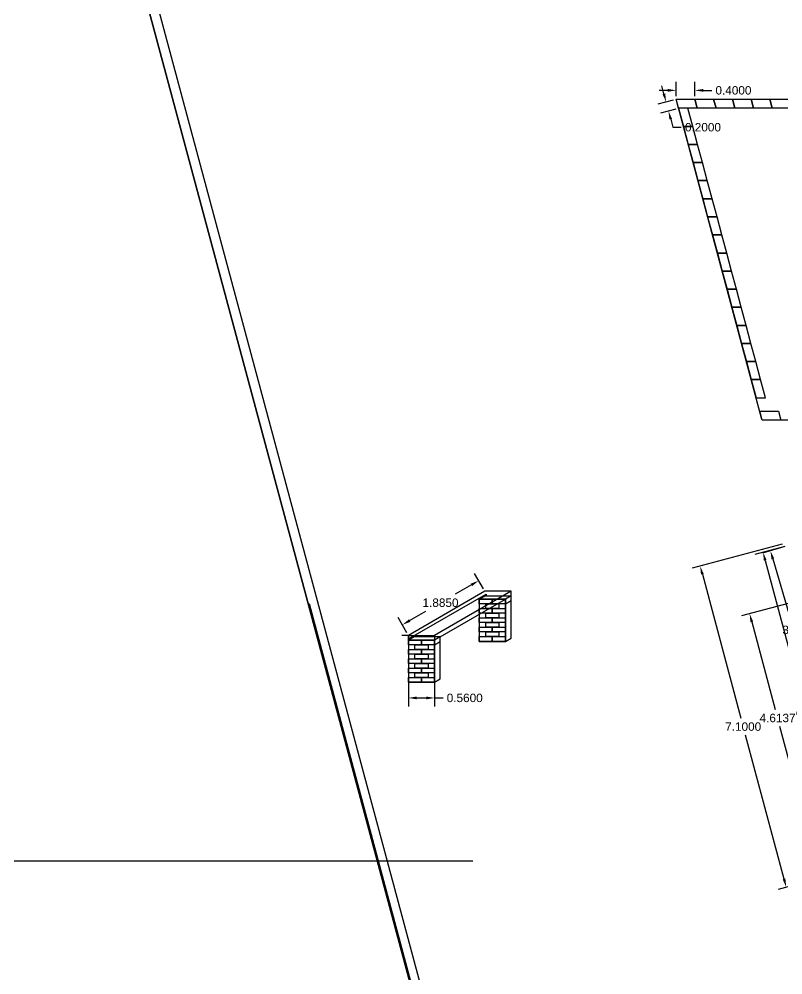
# Model space of a CAD drawing. Header units: millimetres. Extents: x 1263 to 3002, y 1308 to 2683.
# Drawn here: x 1422.57 to 1438.88, y 1377.44 to 1397.86 of the extents above; entities that cross this region are included whole.
import ezdxf
from ezdxf.lldxf.tags import DXFTag

# ---------------------------------------------------------------- set-up
doc = ezdxf.new("R2010")
doc.units = ezdxf.units.MM
doc.header["$PDMODE"] = 34
doc.linetypes.add('DASHDOT', pattern=[25.4, 12.7, -6.35, 0, -6.35])
doc.layers.add('1- muro de carga', color=5, linetype='Continuous')
doc.layers.add('ejes', color=140, linetype='DASHDOT')
doc.layers.add('muros', color=5, linetype='Continuous', lineweight=50)
doc.styles.get("Standard").update_dxf_attribs({"font": 'arial.ttf'})
tags = doc.linetypes.add('ARRAY BASE$0$CACHE', pattern=[0.24, 0.12, -0.12]).pattern_tags.tags
tags[6:7] = [DXFTag(74, 4), DXFTag(75, 0), DXFTag(340, '0'), DXFTag(46, 1.0), DXFTag(50, 0.0), DXFTag(44, 0.0), DXFTag(45, 0.0)]
tags[4:5] = [DXFTag(74, 4), DXFTag(75, 0), DXFTag(340, '0'), DXFTag(46, 1.0), DXFTag(50, 0.0), DXFTag(44, 0.0), DXFTag(45, 0.0)]
doc.dimstyles.get("Standard").update_dxf_attribs({"dimtxt": 0.18, "dimasz": 0.18, "dimexe": 0.18, "dimexo": 0.0625, "dimgap": 0.09, "dimtad": 0, "dimtih": 1, "dimtoh": 1, "dimdec": 4, "dimzin": 0, "dimdsep": 46, "dimtxsty": 'Standard', "dimcen": 0.09, "dimadec": 0, "dimazin": 0, "dimtfac": 1, "dimtdec": 4, "dimtofl": 0, "dimtmove": 0, "dimatfit": 3, "dimfxl": 1, "dimtolj": 1, "dimtzin": 0, "dimarcsym": 0})

# ---------------------------------------------------------------- blocks, each defined once
blk = doc.blocks.new('malla1x1')
at = {"color": 1, "linetype": 'Continuous', "ltscale": 0.01}
blk.add_lwpolyline([(80.173, 79.605), (0, 79.605), (0, 0), (101.556, 0)], close=True, dxfattribs=at)
blk = doc.blocks.new('planta conjunto')
at = {"layer": '1- muro de carga', "lineweight": 25}
blk.add_lwpolyline([(0, 0), (0, 80), (141.082, 80), (162.567, 0)], close=True, dxfattribs=at)
blk.add_lwpolyline([(6.09, 0.197), (0.197, 0.197), (0.197, 79.803), (140.923, 79.803), (162.306, 0.197), (7.291, 0.197)], dxfattribs=at)
at = {"layer": 'ejes'}
blk.add_line((-8.01, 24.984), (162.449, 24.984), dxfattribs=at)
blk.add_blockref('malla1x1', (60.75, 0.197))
blk = doc.blocks.new('*D180')
at = {"color": 0, "lineweight": -2, "transparency": 16777216}
for p, q in [((1438.925, 1386.591), (1438.284, 1386.42)), ((1438.504, 1386.292), (1439.315, 1383.267)), ((1440.223, 1379.878), (1439.412, 1382.903)), ((1440.737, 1379.83), (1440.096, 1379.658))]:
    blk.add_line(p, q, dxfattribs=at)
at = {"color": 0, "transparency": 16777216}
for points in [[(1438.533, 1386.3), (1438.475, 1386.284), (1438.458, 1386.466)], [(1440.252, 1379.886), (1440.194, 1379.871), (1440.269, 1379.705)]]:
    blk.add_solid(points, dxfattribs=at)
at = {"layer": 'Defpoints', "color": 0, "transparency": 16777216}
for p in [(1438.986, 1386.608), (1440.269, 1379.705), (1440.797, 1379.846)]:
    blk.add_point(p, dxfattribs=at)
at = {"color": 0, "transparency": 16777216, "insert": (1439.364, 1383.085), "char_height": 0.18, "attachment_point": 5}
blk.add_mtext('\\A1;7.00', dxfattribs=at)
blk = doc.blocks.new('*D181')
at = {"color": 0, "lineweight": -2, "transparency": 16777216}
for p, q in [((1438.926, 1386.59), (1438.442, 1386.447)), ((1438.666, 1386.325), (1439.061, 1384.99)), ((1439.563, 1383.29), (1439.168, 1384.626)), ((1439.925, 1383.209), (1439.441, 1383.066))]:
    blk.add_line(p, q, dxfattribs=at)
at = {"color": 0, "transparency": 16777216}
for points in [[(1438.695, 1386.334), (1438.637, 1386.317), (1438.615, 1386.498)], [(1439.592, 1383.298), (1439.534, 1383.281), (1439.614, 1383.117)]]:
    blk.add_solid(points, dxfattribs=at)
at = {"layer": 'Defpoints', "color": 0, "transparency": 16777216}
for p in [(1438.986, 1386.608), (1439.985, 1383.227), (1439.614, 1383.117)]:
    blk.add_point(p, dxfattribs=at)
at = {"color": 0, "transparency": 16777216, "insert": (1439.114, 1384.808), "char_height": 0.18, "attachment_point": 5}
blk.add_mtext('\\A1;3.53', dxfattribs=at)
blk = doc.blocks.new('*D185')
at = {"color": 0, "lineweight": -2, "transparency": 16777216}
for p, q in [((1438.862, 1386.64), (1436.941, 1386.125)), ((1437.161, 1385.997), (1437.985, 1382.924)), ((1438.906, 1379.487), (1438.082, 1382.56)), ((1440.7, 1379.782), (1438.778, 1379.267))]:
    blk.add_line(p, q, dxfattribs=at)
at = {"color": 0, "transparency": 16777216}
for points in [[(1437.19, 1386.005), (1437.132, 1385.99), (1437.115, 1386.171)], [(1438.935, 1379.495), (1438.877, 1379.479), (1438.952, 1379.313)]]:
    blk.add_solid(points, dxfattribs=at)
at = {"layer": 'Defpoints', "color": 0, "transparency": 16777216}
for p in [(1438.923, 1386.656), (1440.76, 1379.798), (1438.952, 1379.313)]:
    blk.add_point(p, dxfattribs=at)
at = {"color": 0, "transparency": 16777216, "insert": (1438.033, 1382.742), "char_height": 0.18, "attachment_point": 5}
blk.add_mtext('\\A1;7.1000', dxfattribs=at)
blk = doc.blocks.new('*D186')
at = {"color": 0, "lineweight": -2, "transparency": 16777216}
for p, q in [((1439.234, 1385.439), (1437.997, 1385.107)), ((1438.217, 1384.98), (1438.719, 1383.108)), ((1439.318, 1380.871), (1438.816, 1382.744)), ((1440.428, 1380.982), (1439.191, 1380.651))]:
    blk.add_line(p, q, dxfattribs=at)
at = {"color": 0, "transparency": 16777216}
for points in [[(1438.246, 1384.988), (1438.188, 1384.972), (1438.17, 1385.154)], [(1439.347, 1380.879), (1439.289, 1380.863), (1439.364, 1380.697)]]:
    blk.add_solid(points, dxfattribs=at)
at = {"layer": 'Defpoints', "color": 0, "transparency": 16777216}
for p in [(1439.294, 1385.455), (1440.488, 1380.999), (1439.364, 1380.697)]:
    blk.add_point(p, dxfattribs=at)
at = {"color": 0, "transparency": 16777216, "insert": (1438.767, 1382.926), "char_height": 0.18, "attachment_point": 5}
blk.add_mtext('\\A1;4.6137', dxfattribs=at)
blk = doc.blocks.new('*D191')
at = {"color": 0, "lineweight": -2, "transparency": 16777216}
for p, q in [((1432.484, 1385.688), (1432.295, 1386.016)), ((1432.229, 1385.77), (1431.884, 1385.57)), ((1430.909, 1385.007), (1431.254, 1385.207)), ((1430.852, 1384.746), (1430.663, 1385.073))]:
    blk.add_line(p, q, dxfattribs=at)
at = {"color": 0, "transparency": 16777216}
for points in [[(1432.214, 1385.796), (1432.244, 1385.744), (1432.385, 1385.86)], [(1430.894, 1385.033), (1430.924, 1384.981), (1430.753, 1384.917)]]:
    blk.add_solid(points, dxfattribs=at)
at = {"layer": 'Defpoints', "color": 0, "transparency": 16777216}
for p in [(1432.385, 1385.86), (1432.515, 1385.634), (1430.883, 1384.692)]:
    blk.add_point(p, dxfattribs=at)
at = {"color": 0, "transparency": 16777216, "insert": (1431.569, 1385.389), "char_height": 0.18, "attachment_point": 5}
blk.add_mtext('\\A1;1.8850', dxfattribs=at)
blk = doc.blocks.new('*D192')
at = {"color": 0, "lineweight": -2, "transparency": 16777216}
for p, q in [((1430.883, 1384.629), (1430.883, 1383.175)), ((1431.443, 1384.629), (1431.443, 1383.175)), ((1431.063, 1383.355), (1431.263, 1383.355)), ((1431.443, 1383.355), (1431.623, 1383.355))]:
    blk.add_line(p, q, dxfattribs=at)
at = {"color": 0, "transparency": 16777216}
for points in [[(1431.063, 1383.385), (1431.063, 1383.325), (1430.883, 1383.355)], [(1431.263, 1383.385), (1431.263, 1383.325), (1431.443, 1383.355)]]:
    blk.add_solid(points, dxfattribs=at)
at = {"layer": 'Defpoints', "color": 0, "transparency": 16777216}
for p in [(1430.883, 1384.692), (1431.443, 1384.692), (1431.443, 1383.355)]:
    blk.add_point(p, dxfattribs=at)
at = {"color": 0, "transparency": 16777216, "insert": (1432.086, 1383.355), "char_height": 0.18, "attachment_point": 5}
blk.add_mtext('\\A1;0.5600', dxfattribs=at)
blk = doc.blocks.new('*D239')
at = {"color": 0, "lineweight": -2, "transparency": 16777216}
for p, q in [((1436.601, 1396.206), (1436.601, 1396.513)), ((1437.001, 1396.206), (1437.001, 1396.513)), ((1436.421, 1396.333), (1436.241, 1396.333)), ((1437.181, 1396.333), (1437.361, 1396.333))]:
    blk.add_line(p, q, dxfattribs=at)
at = {"color": 0, "transparency": 16777216}
for points in [[(1436.421, 1396.363), (1436.421, 1396.303), (1436.601, 1396.333)], [(1437.181, 1396.363), (1437.181, 1396.303), (1437.001, 1396.333)]]:
    blk.add_solid(points, dxfattribs=at)
at = {"layer": 'Defpoints', "color": 0, "transparency": 16777216}
for p in [(1437.001, 1396.333), (1436.601, 1396.143), (1437.001, 1396.143)]:
    blk.add_point(p, dxfattribs=at)
at = {"color": 0, "transparency": 16777216, "insert": (1437.825, 1396.333), "char_height": 0.18, "attachment_point": 5}
blk.add_mtext('\\A1;0.4000', dxfattribs=at)
blk = doc.blocks.new('*D240')
at = {"color": 0, "lineweight": -2, "transparency": 16777216}
for p, q in [((1436.34, 1396.259), (1436.293, 1396.433)), ((1436.541, 1396.127), (1436.212, 1396.039)), ((1436.593, 1395.934), (1436.264, 1395.846)), ((1436.485, 1395.718), (1436.531, 1395.545)), ((1436.531, 1395.545), (1436.711, 1395.545))]:
    blk.add_line(p, q, dxfattribs=at)
at = {"color": 0, "transparency": 16777216}
for points in [[(1436.369, 1396.267), (1436.311, 1396.252), (1436.386, 1396.085)], [(1436.513, 1395.726), (1436.456, 1395.711), (1436.438, 1395.892)]]:
    blk.add_solid(points, dxfattribs=at)
at = {"layer": 'Defpoints', "color": 0, "transparency": 16777216}
for p in [(1436.601, 1396.143), (1436.438, 1395.892), (1436.653, 1395.95)]:
    blk.add_point(p, dxfattribs=at)
at = {"color": 0, "transparency": 16777216, "insert": (1437.174, 1395.545), "char_height": 0.18, "attachment_point": 5}
blk.add_mtext('\\A1;0.2000', dxfattribs=at)

msp = doc.modelspace()

# ---------------------------------------------------------------- linework, layer by layer
for p, q in [((1432.51544, 1385.63427), (1430.88298, 1384.69177)), ((1433.07544, 1385.63427), (1431.44298, 1384.69177)), ((1433.07544, 1385.63427), (1432.51544, 1385.63427)), ((1433.07544, 1385.53427), (1433.07544, 1385.63427)), ((1430.88298, 1384.61613), (1432.54253, 1385.57428)), ((1431.56422, 1384.66177), (1432.95419, 1385.46427)), ((1432.39419, 1385.46427), (1432.51544, 1385.53427)), ((1432.95419, 1385.46427), (1432.39419, 1385.46427)), ((1432.39419, 1385.46427), (1432.39419, 1384.56427)), ((1432.51544, 1385.53427), (1433.07544, 1385.53427)), ((1432.54253, 1385.57428), (1432.54253, 1385.53427)), ((1433.07544, 1385.53427), (1432.95419, 1385.46427)), ((1432.95419, 1385.46427), (1432.95419, 1384.56427)), ((1432.95419, 1385.36427), (1433.07544, 1385.43427)), ((1433.07544, 1384.63427), (1433.07544, 1385.53427)), ((1430.88298, 1384.69177), (1430.74343, 1384.69177)), ((1430.88298, 1384.69177), (1430.88298, 1384.59177)), ((1430.88298, 1384.69177), (1431.44298, 1384.69177)), ((1430.88298, 1384.59177), (1430.88298, 1384.69177)), ((1430.88298, 1384.59177), (1430.88298, 1384.61613)), ((1430.88298, 1384.59177), (1431.44298, 1384.59177)), ((1431.44298, 1384.69177), (1431.44298, 1384.59177)), ((1431.56422, 1383.76177), (1431.56422, 1384.66177)), ((1432.95419, 1384.56427), (1433.07544, 1384.63427)), ((1431.44298, 1384.49177), (1431.56422, 1384.56177)), ((1432.95419, 1384.56427), (1432.39419, 1384.56427)), ((1431.44298, 1383.69177), (1431.56422, 1383.76177))]:
    msp.add_line(p, q)
at = {"linetype": 'ARRAY BASE$0$CACHE'}
for p, q in [((1431.00422, 1384.66177), (1430.88298, 1384.59177)), ((1431.56422, 1384.66177), (1431.00422, 1384.66177)), ((1431.56422, 1384.66177), (1431.44298, 1384.59177))]:
    msp.add_line(p, q, dxfattribs=at)
for points in [[(1443.48902, 1389.2851), (1438.43902, 1389.2851), (1438.42608, 1389.3334), (1436.6014, 1396.14317), (1441.64685, 1396.14317), (1441.65983, 1396.09488), (1443.47608, 1389.3334)], [(1432.39419, 1385.36427), (1432.39419, 1385.46427), (1432.67419, 1385.46427), (1432.67419, 1385.36427), (1432.39419, 1385.36427)], [(1432.67419, 1385.36427), (1432.67419, 1385.46427), (1432.95419, 1385.46427), (1432.95419, 1385.36427), (1432.67419, 1385.36427)], [(1432.39419, 1385.16427), (1432.39419, 1385.26427), (1432.67419, 1385.26427), (1432.67419, 1385.16427), (1432.39419, 1385.16427)], [(1432.53419, 1385.26427), (1432.53419, 1385.36427), (1432.81419, 1385.36427), (1432.81419, 1385.26427), (1432.53419, 1385.26427)], [(1432.67419, 1385.16427), (1432.67419, 1385.26427), (1432.95419, 1385.26427), (1432.95419, 1385.16427), (1432.67419, 1385.16427)], [(1432.39419, 1384.96427), (1432.39419, 1385.06427), (1432.67419, 1385.06427), (1432.67419, 1384.96427), (1432.39419, 1384.96427)], [(1432.53419, 1385.06427), (1432.53419, 1385.16427), (1432.81419, 1385.16427), (1432.81419, 1385.06427), (1432.53419, 1385.06427)], [(1432.67419, 1384.96427), (1432.67419, 1385.06427), (1432.95419, 1385.06427), (1432.95419, 1384.96427), (1432.67419, 1384.96427)], [(1432.39419, 1384.76427), (1432.39419, 1384.86427), (1432.67419, 1384.86427), (1432.67419, 1384.76427), (1432.39419, 1384.76427)], [(1432.53419, 1384.86427), (1432.53419, 1384.96427), (1432.81419, 1384.96427), (1432.81419, 1384.86427), (1432.53419, 1384.86427)], [(1432.67419, 1384.76427), (1432.67419, 1384.86427), (1432.95419, 1384.86427), (1432.95419, 1384.76427), (1432.67419, 1384.76427)], [(1430.88298, 1384.49177), (1430.88298, 1384.59177), (1431.16298, 1384.59177), (1431.16298, 1384.49177), (1430.88298, 1384.49177)], [(1431.16298, 1384.49177), (1431.16298, 1384.59177), (1431.44298, 1384.59177), (1431.44298, 1384.49177), (1431.16298, 1384.49177)], [(1432.39419, 1384.56427), (1432.39419, 1384.66427), (1432.67419, 1384.66427), (1432.67419, 1384.56427), (1432.39419, 1384.56427)], [(1432.53419, 1384.66427), (1432.53419, 1384.76427), (1432.81419, 1384.76427), (1432.81419, 1384.66427), (1432.53419, 1384.66427)], [(1432.67419, 1384.56427), (1432.67419, 1384.66427), (1432.95419, 1384.66427), (1432.95419, 1384.56427), (1432.67419, 1384.56427)], [(1430.88298, 1384.29177), (1430.88298, 1384.39177), (1431.16298, 1384.39177), (1431.16298, 1384.29177), (1430.88298, 1384.29177)], [(1431.02298, 1384.39177), (1431.02298, 1384.49177), (1431.30298, 1384.49177), (1431.30298, 1384.39177), (1431.02298, 1384.39177)], [(1431.16298, 1384.29177), (1431.16298, 1384.39177), (1431.44298, 1384.39177), (1431.44298, 1384.29177), (1431.16298, 1384.29177)], [(1430.88298, 1384.09177), (1430.88298, 1384.19177), (1431.16298, 1384.19177), (1431.16298, 1384.09177), (1430.88298, 1384.09177)], [(1431.02298, 1384.19177), (1431.02298, 1384.29177), (1431.30298, 1384.29177), (1431.30298, 1384.19177), (1431.02298, 1384.19177)], [(1431.16298, 1384.09177), (1431.16298, 1384.19177), (1431.44298, 1384.19177), (1431.44298, 1384.09177), (1431.16298, 1384.09177)], [(1430.88298, 1383.89177), (1430.88298, 1383.99177), (1431.16298, 1383.99177), (1431.16298, 1383.89177), (1430.88298, 1383.89177)], [(1431.02298, 1383.99177), (1431.02298, 1384.09177), (1431.30298, 1384.09177), (1431.30298, 1383.99177), (1431.02298, 1383.99177)], [(1431.16298, 1383.89177), (1431.16298, 1383.99177), (1431.44298, 1383.99177), (1431.44298, 1383.89177), (1431.16298, 1383.89177)], [(1430.88298, 1383.69177), (1430.88298, 1383.79177), (1431.16298, 1383.79177), (1431.16298, 1383.69177), (1430.88298, 1383.69177)], [(1431.02298, 1383.79177), (1431.02298, 1383.89177), (1431.30298, 1383.89177), (1431.30298, 1383.79177), (1431.02298, 1383.79177)], [(1431.16298, 1383.69177), (1431.16298, 1383.79177), (1431.44298, 1383.79177), (1431.44298, 1383.69177), (1431.16298, 1383.69177)]]:
    msp.add_lwpolyline(points)
for points in [[(1436.6014, 1396.14317), (1437.0014, 1396.14317), (1437.05317, 1395.94999), (1436.65317, 1395.94999)], [(1437.0014, 1396.14317), (1437.4014, 1396.14317), (1437.45317, 1395.94999), (1437.05317, 1395.94999)], [(1437.4014, 1396.14317), (1437.8014, 1396.14317), (1437.85317, 1395.94999), (1437.45317, 1395.94999)], [(1437.8014, 1396.14317), (1438.2014, 1396.14317), (1438.25317, 1395.94999), (1437.85317, 1395.94999)], [(1438.2014, 1396.14317), (1438.6014, 1396.14317), (1438.65317, 1395.94999), (1438.25317, 1395.94999)], [(1438.6014, 1396.14317), (1439.0014, 1396.14317), (1439.05317, 1395.94999), (1438.65317, 1395.94999)], [(1436.95669, 1395.56362), (1436.85317, 1395.94999), (1436.65317, 1395.94999), (1436.75669, 1395.56362)], [(1437.06022, 1395.17725), (1436.95669, 1395.56362), (1436.75669, 1395.56362), (1436.86022, 1395.17725)], [(1437.16375, 1394.79088), (1437.06022, 1395.17725), (1436.86022, 1395.17725), (1436.96375, 1394.79088)], [(1437.26728, 1394.40451), (1437.16375, 1394.79088), (1436.96375, 1394.79088), (1437.06728, 1394.40451)], [(1437.3708, 1394.01814), (1437.26728, 1394.40451), (1437.06728, 1394.40451), (1437.1708, 1394.01814)], [(1437.47433, 1393.63177), (1437.3708, 1394.01814), (1437.1708, 1394.01814), (1437.27433, 1393.63177)], [(1437.57786, 1393.2454), (1437.47433, 1393.63177), (1437.27433, 1393.63177), (1437.37786, 1393.2454)], [(1437.68139, 1392.85902), (1437.57786, 1393.2454), (1437.37786, 1393.2454), (1437.48139, 1392.85902)], [(1437.78491, 1392.47265), (1437.68139, 1392.85902), (1437.48139, 1392.85902), (1437.58491, 1392.47265)], [(1437.88844, 1392.08628), (1437.78491, 1392.47265), (1437.58491, 1392.47265), (1437.68844, 1392.08628)], [(1437.99197, 1391.69991), (1437.88844, 1392.08628), (1437.68844, 1392.08628), (1437.79197, 1391.69991)], [(1438.0955, 1391.31354), (1437.99197, 1391.69991), (1437.79197, 1391.69991), (1437.8955, 1391.31354)], [(1438.19902, 1390.92717), (1438.0955, 1391.31354), (1437.8955, 1391.31354), (1437.99902, 1390.92717)], [(1438.30255, 1390.5408), (1438.19902, 1390.92717), (1437.99902, 1390.92717), (1438.10255, 1390.5408)], [(1438.40608, 1390.15443), (1438.30255, 1390.5408), (1438.10255, 1390.5408), (1438.20608, 1390.15443)], [(1438.50961, 1389.76806), (1438.40608, 1390.15443), (1438.20608, 1390.15443), (1438.30961, 1389.76806)], [(1438.38725, 1389.47828), (1438.78725, 1389.47828), (1438.83902, 1389.2851), (1438.43902, 1389.2851)], [(1432.95419, 1384.56427), (1432.95419, 1385.46427), (1432.39419, 1385.46427), (1432.39419, 1384.56427)], [(1431.44298, 1383.69177), (1431.44298, 1384.59177), (1430.88298, 1384.59177), (1430.88298, 1383.69177)]]:
    msp.add_lwpolyline(points, close=True)
at = {"layer": '1- muro de carga', "lineweight": 25}
msp.add_lwpolyline([(1274.5697, 1354.89372), (1274.5697, 1434.89372), (1415.65193, 1434.89372), (1437.13692, 1354.89372)], close=True, dxfattribs=at)
msp.add_lwpolyline([(1280.65975, 1355.0912), (1274.76717, 1355.0912), (1274.76717, 1434.69625), (1415.49241, 1434.69625), (1436.87568, 1355.0912), (1281.8604, 1355.0912)], dxfattribs=at)
at = {"layer": 'muros', "ltscale": 2}
msp.add_line((1428.75795, 1385.36259), (1433.46845, 1367.78274), dxfattribs=at)

# ---------------------------------------------------------------- block references
msp.add_blockref('planta conjunto', (1274.5697, 1354.89372))

# ---------------------------------------------------------------- dimensions: what is measured, and where the dimension line sits
for p1, p2, distance, picture, middle in [((1436.6014, 1396.14317), (1436.65317, 1395.94999), -0.22284, '*D240', (1437.17441, 1395.54458)), ((1438.92263, 1386.65582), (1440.76024, 1379.79775), -1.87182, '*D185', (1438.0334, 1382.74232)), ((1430.88298, 1384.69177), (1432.51544, 1385.63427), 0.2604, '*D191', (1431.56901, 1385.38853)), ((1439.29438, 1385.45501), (1440.48848, 1380.99856), -1.16363, '*D186', (1438.76745, 1382.92561)), ((1430.88298, 1384.69177), (1431.44298, 1384.69177), -1.33659, '*D192', (1432.0863, 1383.35518))]:
    dim = msp.add_aligned_dim(p1=p1, p2=p2, distance=distance, dimstyle='Standard')
    dim.commit()
    dim.dimension.update_dxf_attribs({"geometry": picture, "text_midpoint": middle})
dim = msp.add_linear_dim(base=(1437.0014, 1396.33268), p1=(1436.6014, 1396.14317), p2=(1437.0014, 1396.14317), dimstyle='Standard')
dim.commit()
dim.dimension.update_dxf_attribs({"geometry": '*D239', "text_midpoint": (1437.82472, 1396.33268)})
for p2, distance, picture, middle in [((1440.7973, 1379.84604), -0.54644, '*D180', (1439.36361, 1383.08535)), ((1439.98461, 1383.22678), -0.38645, '*D181', (1439.11448, 1384.80764))]:
    dim = msp.add_aligned_dim(p1=(1438.98557, 1386.60752), p2=p2, distance=distance, dimstyle='Standard', override={"dimdec": 2})
    dim.commit()
    dim.dimension.update_dxf_attribs({"geometry": picture, "text_midpoint": middle})

doc.saveas('drawing.dxf')
